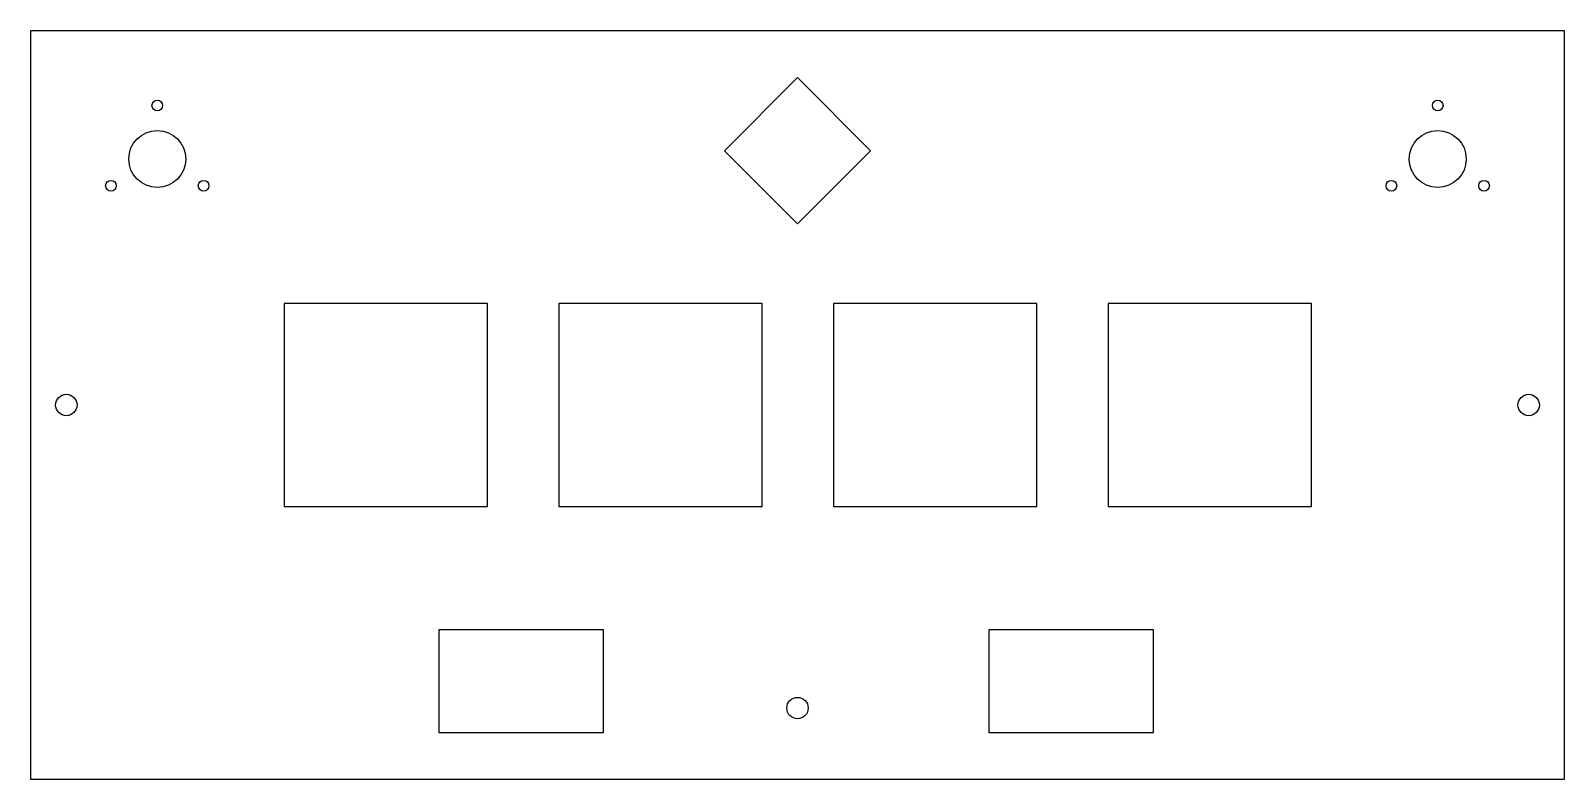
# Model space of a CAD drawing. Header units: millimetres. Extents: x 520 to 950, y 0 to 210.
import ezdxf

# ---------------------------------------------------------------- set-up
doc = ezdxf.new("R2010")
doc.units = ezdxf.units.MM
doc.layers.get('0').update_dxf_attribs({"linetype": 'CONTINUOUS'})

msp = doc.modelspace()

# ---------------------------------------------------------------- linework, layer by layer
msp.add_line((735, 155.82), (720.86, 169.97))
for points in [[(950, 0), (520, 0), (520, 210), (950, 210)], [(714.5, 176.33), (735, 196.84), (755.51, 176.33), (735, 155.82)], [(648.07, 133.5), (591.07, 133.5), (591.07, 76.5), (648.07, 76.5)], [(668.07, 76.5), (725.07, 76.5), (725.07, 133.5), (668.07, 133.5)], [(745.07, 76.5), (802.07, 76.5), (802.07, 133.5), (745.07, 133.5)], [(822.07, 76.5), (879.07, 76.5), (879.07, 133.5), (822.07, 133.5)], [(680.5, 13), (634.5, 13), (634.5, 42), (680.5, 42)], [(834.7, 42), (834.7, 13), (788.7, 13), (788.7, 42)]]:
    msp.add_lwpolyline(points, close=True)
for centre, radius in [((555.5, 189), 1.5), ((914.5, 189), 1.5), ((555.5, 174), 8), ((914.5, 174), 8), ((542.51, 166.5), 1.5), ((568.49, 166.5), 1.5), ((901.51, 166.5), 1.5), ((927.49, 166.5), 1.5), ((530, 105), 3), ((940, 105), 3), ((735, 20), 3), ((735, 20), 3)]:
    msp.add_circle(centre, radius)

doc.saveas('drawing.dxf')
